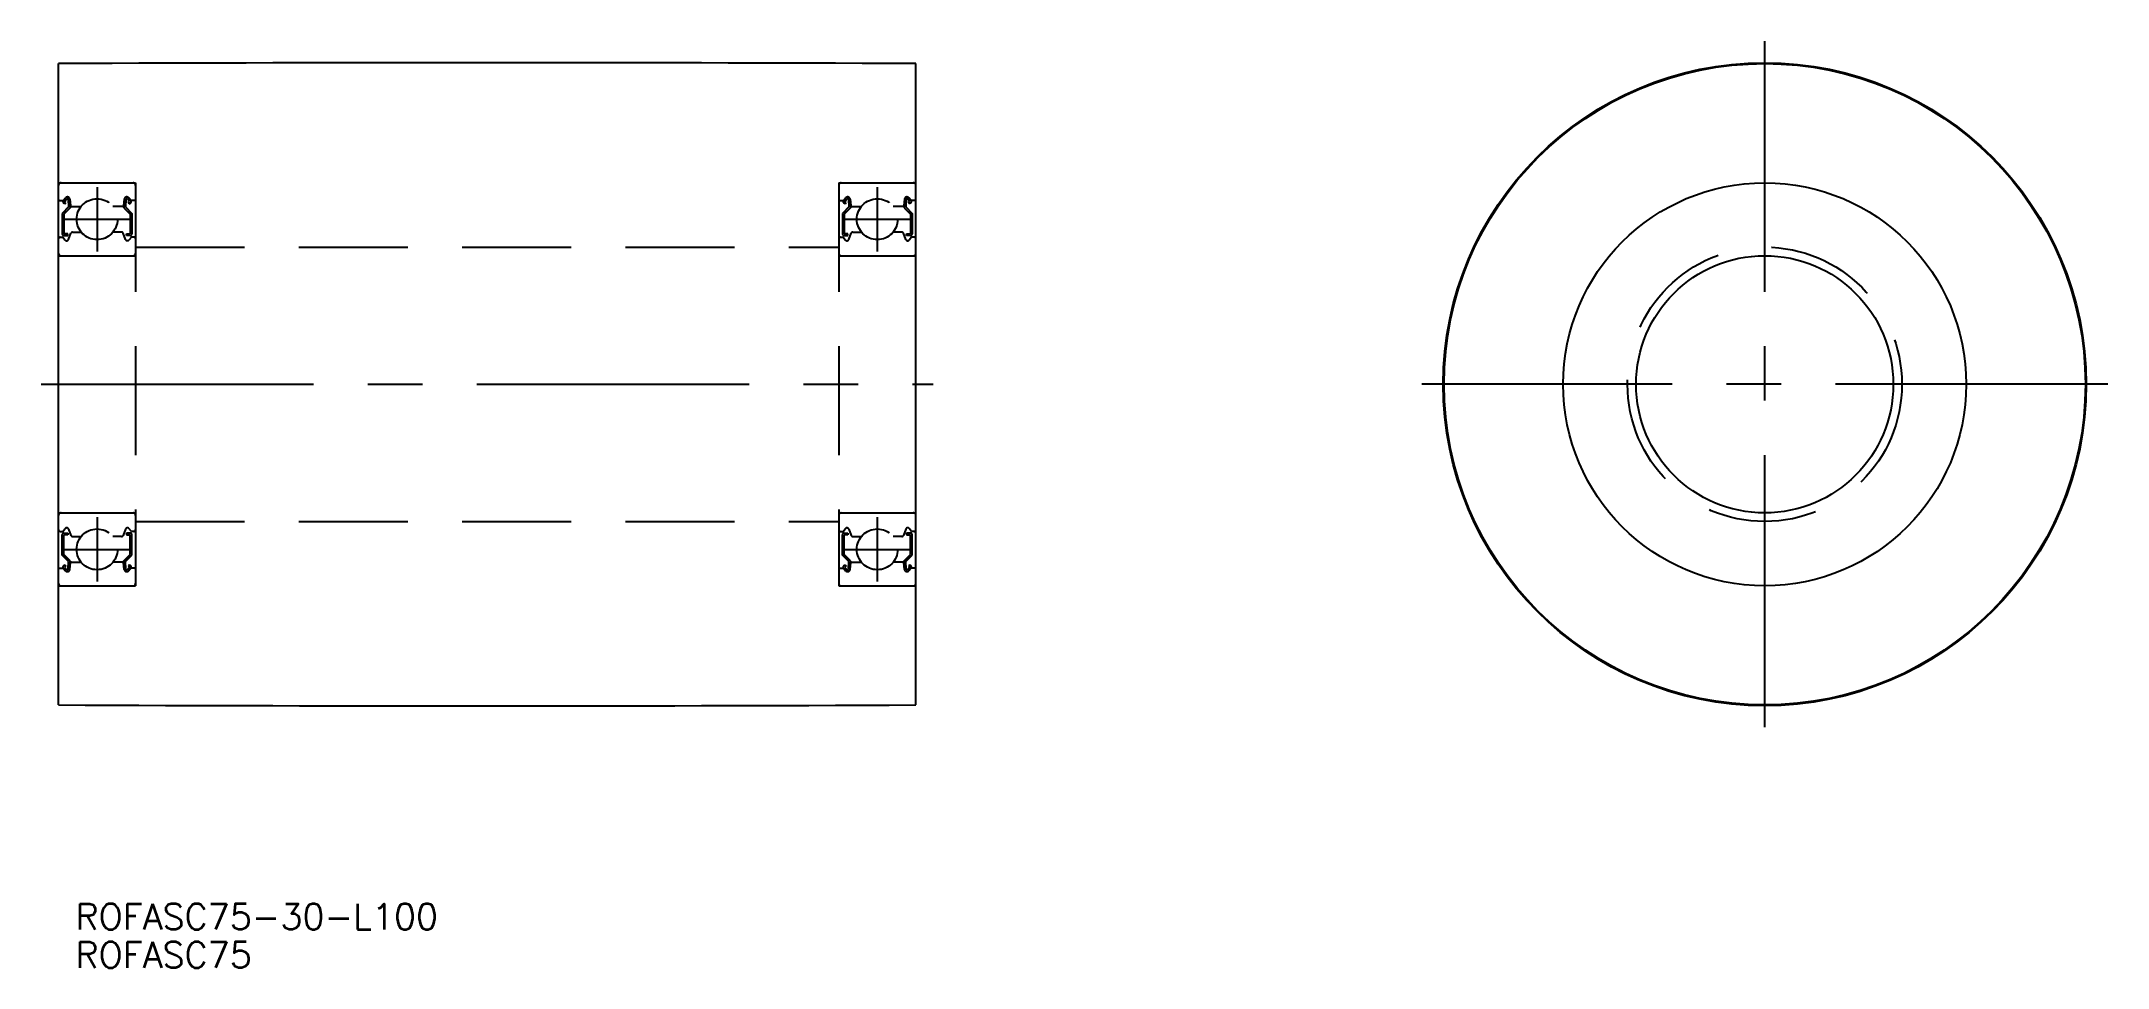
# Model space of a CAD drawing. Extents: x 48 to 289, y -68 to 40.
import ezdxf

# ---------------------------------------------------------------- set-up
doc = ezdxf.new("R2010")
doc.units = 0
doc.linetypes.add('CENTER', pattern=[50.8, 31.75, -6.35, 6.35, -6.35])
doc.linetypes.add('DASHED', pattern=[19.05, 12.7, -6.35])
doc.layers.get('0').update_dxf_attribs({"linetype": 'CONTINUOUS'})
doc.layers.add('CENTER', color=1, linetype='CONTINUOUS')
doc.styles.get("Standard").update_dxf_attribs({"font": 'txt.shx', "height": 3, "bigfont": 'bigfont.shx'})

# ---------------------------------------------------------------- blocks, each defined once
blk = doc.blocks.new('*U9')
at = {"color": 7, "linetype": 'CONTINUOUS'}
blk.add_text('ROFASC75-30-L100', height=3, dxfattribs=at).set_placement((51.97, -63.58))
blk = doc.blocks.new('*U10')
at = {"color": 7, "linetype": 'CONTINUOUS'}
blk.add_text('ROFASC75', height=3, dxfattribs=at).set_placement((51.97, -68.04))

msp = doc.modelspace()

# ---------------------------------------------------------------- linework, layer by layer
at = {"color": 7, "linetype": 'CONTINUOUS'}
for p, q in [((50, -37.4), (50, 37.4)), ((150, -37.4), (150, 37.4))]:
    msp.add_line(p, q, dxfattribs=at)
at = {"color": 3, "linetype": 'DASHED'}
for p, q in [((50, 23.5), (59, 23.5)), ((50.56, 21.45), (50.81, 21.75)), ((58.44, 21.45), (58.19, 21.75)), ((59, 23.5), (59, -23.5)), ((141, 23.5), (141, -23.5)), ((141, 23.5), (150, 23.5)), ((141.56, 21.45), (141.81, 21.75)), ((149.44, 21.45), (149.19, 21.75)), ((50.1, 21.45), (50.56, 21.45)), ((51.18, 20.68), (50.43, 19.93)), ((50.43, 19.93), (50.43, 17.55)), ((50.74, 21.04), (50.58, 21.17)), ((51.38, 20.6), (50.63, 19.85)), ((50.63, 19.85), (50.63, 17.55)), ((50.71, 21.32), (50.96, 21.62)), ((50.87, 21.19), (50.71, 21.32)), ((50.74, 21.04), (50.87, 21.19)), ((51.14, 21.56), (51.18, 20.68)), ((51.34, 21.58), (51.4, 20.84)), ((51.38, 21.07), (51.38, 20.6)), ((51.5, 20.75), (52.65, 20.75)), ((57.5, 20.75), (56.35, 20.75)), ((57.66, 21.58), (57.6, 20.84)), ((57.62, 21.07), (57.62, 20.6)), ((57.62, 20.6), (58.37, 19.85)), ((57.86, 21.56), (57.82, 20.68)), ((57.82, 20.68), (58.57, 19.93)), ((58.29, 21.32), (58.04, 21.62)), ((58.13, 21.19), (58.29, 21.32)), ((58.26, 21.04), (58.13, 21.19)), ((58.26, 21.04), (58.42, 21.17)), ((58.37, 19.85), (58.37, 17.55)), ((58.9, 21.45), (58.44, 21.45)), ((58.57, 19.93), (58.57, 17.55)), ((141.1, 21.45), (141.56, 21.45)), ((142.18, 20.68), (141.43, 19.93)), ((141.43, 19.93), (141.43, 17.55)), ((141.74, 21.04), (141.58, 21.17)), ((142.38, 20.6), (141.63, 19.85)), ((141.63, 19.85), (141.63, 17.55)), ((141.71, 21.32), (141.96, 21.62)), ((141.87, 21.19), (141.71, 21.32)), ((141.74, 21.04), (141.87, 21.19)), ((142.14, 21.56), (142.18, 20.68)), ((142.34, 21.58), (142.4, 20.84)), ((142.38, 21.07), (142.38, 20.6)), ((142.5, 20.75), (143.65, 20.75)), ((148.5, 20.75), (147.35, 20.75)), ((148.66, 21.58), (148.6, 20.84)), ((148.62, 21.07), (148.62, 20.6)), ((148.62, 20.6), (149.37, 19.85)), ((148.86, 21.56), (148.82, 20.68)), ((148.82, 20.68), (149.57, 19.93)), ((149.29, 21.32), (149.04, 21.62)), ((149.13, 21.19), (149.29, 21.32)), ((149.26, 21.04), (149.13, 21.19)), ((149.26, 21.04), (149.42, 21.17)), ((149.37, 19.85), (149.37, 17.55)), ((149.9, 21.45), (149.44, 21.45)), ((149.57, 19.93), (149.57, 17.55)), ((50.2, 17.15), (50.5, 17.15)), ((50.5, 17.15), (50.78, 16.82)), ((51.08, 17.55), (50.63, 17.55)), ((50.63, 17.35), (51.08, 17.35)), ((51.08, 17.35), (51.08, 17.55)), ((51.18, 16.88), (51.45, 17.62)), ((51.64, 17.75), (52.65, 17.75)), ((57.36, 17.75), (56.35, 17.75)), ((57.82, 16.88), (57.55, 17.62)), ((57.92, 17.55), (58.37, 17.55)), ((57.92, 17.35), (57.92, 17.55)), ((58.37, 17.35), (57.92, 17.35)), ((58.5, 17.15), (58.22, 16.82)), ((58.8, 17.15), (58.5, 17.15)), ((141.2, 17.15), (141.5, 17.15)), ((141.5, 17.15), (141.78, 16.82)), ((142.08, 17.55), (141.63, 17.55)), ((141.63, 17.35), (142.08, 17.35)), ((142.08, 17.35), (142.08, 17.55)), ((142.18, 16.88), (142.45, 17.62)), ((142.64, 17.75), (143.65, 17.75)), ((148.36, 17.75), (147.35, 17.75)), ((148.82, 16.88), (148.55, 17.62)), ((148.92, 17.55), (149.37, 17.55)), ((148.92, 17.35), (148.92, 17.55)), ((149.37, 17.35), (148.92, 17.35)), ((149.5, 17.15), (149.22, 16.82)), ((149.8, 17.15), (149.5, 17.15)), ((50, 15), (59, 15)), ((50.93, 16.75), (50.99, 16.75)), ((58.07, 16.75), (58.01, 16.75)), ((59, 16), (141, 16)), ((141, 15), (150, 15)), ((141.93, 16.75), (141.99, 16.75)), ((149.07, 16.75), (149.01, 16.75)), ((50, -15), (59, -15)), ((50.5, -17.15), (50.78, -16.82)), ((50.93, -16.75), (50.99, -16.75)), ((58.07, -16.75), (58.01, -16.75)), ((58.5, -17.15), (58.22, -16.82)), ((59, -16), (141, -16)), ((141, -15), (150, -15)), ((141.5, -17.15), (141.78, -16.82)), ((141.93, -16.75), (141.99, -16.75)), ((149.07, -16.75), (149.01, -16.75)), ((149.5, -17.15), (149.22, -16.82)), ((50.2, -17.15), (50.5, -17.15)), ((50.43, -19.93), (50.43, -17.55)), ((50.63, -17.35), (51.08, -17.35)), ((50.63, -19.85), (50.63, -17.55)), ((51.08, -17.55), (50.63, -17.55)), ((51.08, -17.35), (51.08, -17.55)), ((51.18, -16.88), (51.45, -17.62)), ((51.64, -17.75), (52.65, -17.75)), ((51.89, -17.75), (51.89, -17.75)), ((52.14, -17.75), (52.14, -17.75)), ((57.36, -17.75), (56.35, -17.75)), ((57.82, -16.88), (57.55, -17.62)), ((57.92, -17.35), (57.92, -17.55)), ((58.37, -17.35), (57.92, -17.35)), ((57.92, -17.55), (58.37, -17.55)), ((58.37, -19.85), (58.37, -17.55)), ((58.8, -17.15), (58.5, -17.15)), ((58.57, -19.93), (58.57, -17.55)), ((141.2, -17.15), (141.5, -17.15)), ((141.43, -19.93), (141.43, -17.55)), ((141.63, -17.35), (142.08, -17.35)), ((141.63, -19.85), (141.63, -17.55)), ((142.08, -17.55), (141.63, -17.55)), ((142.08, -17.35), (142.08, -17.55)), ((142.18, -16.88), (142.45, -17.62)), ((142.64, -17.75), (143.65, -17.75)), ((142.89, -17.75), (142.89, -17.75)), ((143.14, -17.75), (143.14, -17.75)), ((148.36, -17.75), (147.35, -17.75)), ((148.82, -16.88), (148.55, -17.62)), ((148.92, -17.35), (148.92, -17.55)), ((149.37, -17.35), (148.92, -17.35)), ((148.92, -17.55), (149.37, -17.55)), ((149.37, -19.85), (149.37, -17.55)), ((149.8, -17.15), (149.5, -17.15)), ((149.57, -19.93), (149.57, -17.55)), ((50.1, -21.45), (50.56, -21.45)), ((51.18, -20.68), (50.43, -19.93)), ((50.56, -21.45), (50.81, -21.75)), ((50.74, -21.04), (50.58, -21.17)), ((51.38, -20.6), (50.63, -19.85)), ((50.87, -21.19), (50.71, -21.32)), ((50.71, -21.32), (50.96, -21.62)), ((50.74, -21.04), (50.87, -21.19)), ((51.14, -21.56), (51.18, -20.68)), ((51.34, -21.58), (51.4, -20.84)), ((51.38, -21.07), (51.38, -20.6)), ((51.5, -20.75), (52.65, -20.75)), ((57.5, -20.75), (56.35, -20.75)), ((57.66, -21.58), (57.6, -20.84)), ((57.62, -20.6), (58.37, -19.85)), ((57.62, -21.07), (57.62, -20.6)), ((57.82, -20.68), (58.57, -19.93)), ((57.86, -21.56), (57.82, -20.68)), ((58.29, -21.32), (58.04, -21.62)), ((58.26, -21.04), (58.13, -21.19)), ((58.13, -21.19), (58.29, -21.32)), ((58.44, -21.45), (58.19, -21.75)), ((58.26, -21.04), (58.42, -21.17)), ((58.9, -21.45), (58.44, -21.45)), ((141.1, -21.45), (141.56, -21.45)), ((142.18, -20.68), (141.43, -19.93)), ((141.56, -21.45), (141.81, -21.75)), ((141.74, -21.04), (141.58, -21.17)), ((142.38, -20.6), (141.63, -19.85)), ((141.87, -21.19), (141.71, -21.32)), ((141.71, -21.32), (141.96, -21.62)), ((141.74, -21.04), (141.87, -21.19)), ((142.14, -21.56), (142.18, -20.68)), ((142.34, -21.58), (142.4, -20.84)), ((142.38, -21.07), (142.38, -20.6)), ((142.5, -20.75), (143.65, -20.75)), ((148.5, -20.75), (147.35, -20.75)), ((148.66, -21.58), (148.6, -20.84)), ((148.62, -20.6), (149.37, -19.85)), ((148.62, -21.07), (148.62, -20.6)), ((148.82, -20.68), (149.57, -19.93)), ((148.86, -21.56), (148.82, -20.68)), ((149.29, -21.32), (149.04, -21.62)), ((149.26, -21.04), (149.13, -21.19)), ((149.13, -21.19), (149.29, -21.32)), ((149.44, -21.45), (149.19, -21.75)), ((149.26, -21.04), (149.42, -21.17)), ((149.9, -21.45), (149.44, -21.45)), ((50, -23.5), (59, -23.5)), ((141, -23.5), (150, -23.5))]:
    msp.add_line(p, q, dxfattribs=at)
at = {"color": 7, "linetype": 'CONTINUOUS'}
for radius in [37.5, 37.4, 23.5, 15]:
    msp.add_circle((249, 0), radius, dxfattribs=at)
at = {"color": 3, "linetype": 'DASHED'}
for centre, radius in [((54.5, 19.25), 2.38), ((145.5, 19.25), 2.38), ((249, 0), 16), ((54.5, -19.25), 2.38), ((145.5, -19.25), 2.38)]:
    msp.add_circle(centre, radius, dxfattribs=at)
at = {"color": 7, "linetype": 'CONTINUOUS'}
for centre, start, end in [((100, -12462.55), 89.770817, 90.229183), ((100, 12462.55), 269.770817, 270.229183)]:
    msp.add_arc(centre, 12500.05, start, end, dxfattribs=at)
at = {"color": 3, "linetype": 'DASHED'}
for centre, radius, start, end in [((50.3, 23.2), 0.3, 90, 180), ((51.04, 21.55), 0.3, 4.9967, 140.001), ((57.96, 21.55), 0.3, 39.999, 175.0033), ((58.7, 23.2), 0.3, 0, 90), ((141.3, 23.2), 0.3, 90, 180), ((142.04, 21.55), 0.3, 4.9967, 140.001), ((148.96, 21.55), 0.3, 39.999, 175.0033), ((149.7, 23.2), 0.3, 0, 90), ((50.1, 21.55), 0.1, 180, 270), ((50.71, 21.32), 0.2, 140.001, 230.0841), ((51.04, 21.56), 0.1, 2.8198, 140), ((51.5, 20.85), 0.1, 184.9967, 270.0005), ((57.5, 20.85), 0.1, 269.9995, 355.0033), ((57.96, 21.56), 0.1, 40, 177.1802), ((58.29, 21.32), 0.2, 309.9159, 39.999), ((58.9, 21.55), 0.1, 270, 0), ((141.1, 21.55), 0.1, 180, 270), ((141.71, 21.32), 0.2, 140.001, 230.0841), ((142.04, 21.56), 0.1, 2.8198, 140), ((142.5, 20.85), 0.1, 184.9967, 270.0005), ((148.5, 20.85), 0.1, 269.9995, 355.0033), ((148.96, 21.56), 0.1, 40, 177.1802), ((149.29, 21.32), 0.2, 309.9159, 39.999), ((149.9, 21.55), 0.1, 270, 0), ((50.2, 16.95), 0.2, 90, 180), ((50.63, 17.55), 0.2, 180, 270), ((50.99, 16.95), 0.2, 270, 339.9921), ((51.64, 17.55), 0.2, 90, 159.9921), ((57.36, 17.55), 0.2, 20.0079, 90), ((58.01, 16.95), 0.2, 200.0079, 270), ((58.37, 17.55), 0.2, 270, 0), ((58.8, 16.95), 0.2, 0, 90), ((141.2, 16.95), 0.2, 90, 180), ((141.63, 17.55), 0.2, 180, 270), ((141.99, 16.95), 0.2, 270, 339.9921), ((142.64, 17.55), 0.2, 90, 159.9921), ((148.36, 17.55), 0.2, 20.0079, 90), ((149.01, 16.95), 0.2, 200.0079, 270), ((149.37, 17.55), 0.2, 270, 0), ((149.8, 16.95), 0.2, 0, 90), ((50.3, 15.3), 0.3, 180, 270), ((50.93, 16.95), 0.2, 219.9936, 270), ((58.07, 16.95), 0.2, 270, 320.0064), ((58.7, 15.3), 0.3, 270, 0), ((141.3, 15.3), 0.3, 180, 270), ((141.93, 16.95), 0.2, 219.9936, 270), ((149.07, 16.95), 0.2, 270, 320.0064), ((149.7, 15.3), 0.3, 270, 0), ((50.3, -15.3), 0.3, 90, 180), ((50.93, -16.95), 0.2, 90, 140.0064), ((50.99, -16.95), 0.2, 20.0079, 90), ((58.01, -16.95), 0.2, 90, 159.9921), ((58.07, -16.95), 0.2, 39.9936, 90), ((58.7, -15.3), 0.3, 0, 90), ((141.3, -15.3), 0.3, 90, 180), ((141.93, -16.95), 0.2, 90, 140.0064), ((141.99, -16.95), 0.2, 20.0079, 90), ((149.01, -16.95), 0.2, 90, 159.9921), ((149.07, -16.95), 0.2, 39.9936, 90), ((149.7, -15.3), 0.3, 0, 90), ((50.2, -16.95), 0.2, 180, 270), ((50.63, -17.55), 0.2, 90, 180), ((51.64, -17.55), 0.2, 200.0079, 270), ((57.36, -17.55), 0.2, 270, 339.9921), ((58.37, -17.55), 0.2, 0, 90), ((58.8, -16.95), 0.2, 270, 0), ((141.2, -16.95), 0.2, 180, 270), ((141.63, -17.55), 0.2, 90, 180), ((142.64, -17.55), 0.2, 200.0079, 270), ((148.36, -17.55), 0.2, 270, 339.9921), ((149.37, -17.55), 0.2, 0, 90), ((149.8, -16.95), 0.2, 270, 0), ((50.1, -21.55), 0.1, 90, 180), ((50.71, -21.32), 0.2, 129.9159, 219.999), ((51.04, -21.55), 0.3, 219.999, 355.0033), ((51.04, -21.56), 0.1, 220, 357.1802), ((51.5, -20.85), 0.1, 89.9995, 175.0033), ((57.5, -20.85), 0.1, 4.9967, 90.0005), ((57.96, -21.55), 0.3, 184.9967, 320.001), ((57.96, -21.56), 0.1, 182.8198, 320), ((58.29, -21.32), 0.2, 320.001, 50.0841), ((58.9, -21.55), 0.1, 0, 90), ((141.1, -21.55), 0.1, 90, 180), ((141.71, -21.32), 0.2, 129.9159, 219.999), ((142.04, -21.55), 0.3, 219.999, 355.0033), ((142.04, -21.56), 0.1, 220, 357.1802), ((142.5, -20.85), 0.1, 89.9995, 175.0033), ((148.5, -20.85), 0.1, 4.9967, 90.0005), ((148.96, -21.55), 0.3, 184.9967, 320.001), ((148.96, -21.56), 0.1, 182.8198, 320), ((149.29, -21.32), 0.2, 320.001, 50.0841), ((149.9, -21.55), 0.1, 0, 90), ((50.3, -23.2), 0.3, 180, 270), ((58.7, -23.2), 0.3, 270, 0), ((141.3, -23.2), 0.3, 180, 270), ((149.7, -23.2), 0.3, 270, 0)]:
    msp.add_arc(centre, radius, start, end, dxfattribs=at)
at = {"layer": 'CENTER', "color": 1, "linetype": 'CENTER'}
for p, q in [((249, -40), (249, 40)), ((54.5, 23), (54.5, 15.5)), ((145.5, 23), (145.5, 15.5)), ((50.75, 19.25), (58.25, 19.25)), ((141.75, 19.25), (149.25, 19.25)), ((48, 0), (152, 0)), ((289, 0), (209, 0)), ((54.5, -15.5), (54.5, -23)), ((145.5, -15.5), (145.5, -23)), ((50.75, -19.25), (58.25, -19.25)), ((141.75, -19.25), (149.25, -19.25))]:
    msp.add_line(p, q, dxfattribs=at)

# ---------------------------------------------------------------- block references
at = {"color": 7, "linetype": 'CONTINUOUS'}
for name in ['*U9', '*U10']:
    msp.add_blockref(name, (0, 0), dxfattribs=at)

doc.saveas('drawing.dxf')
